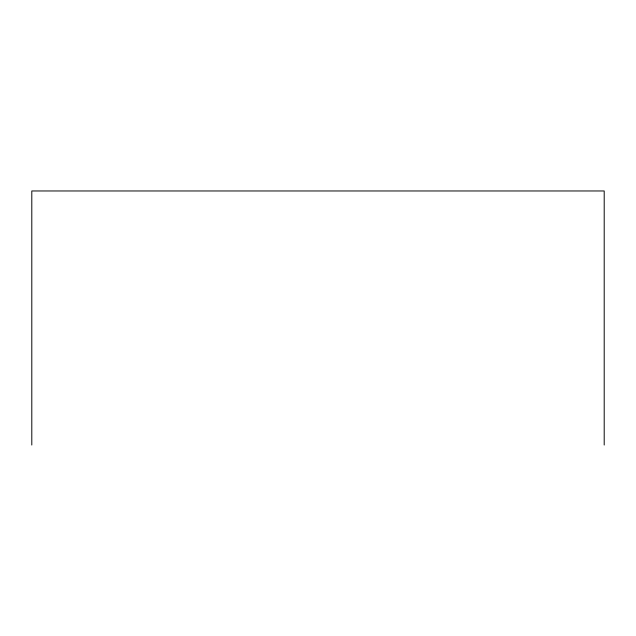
<?xml version="1.0" encoding="UTF-8"?>
<svg xmlns="http://www.w3.org/2000/svg" width="636" height="636" viewBox="0 0 636 636"><rect width="100%" height="100%" fill="white"/><g stroke="black" fill="none" stroke-linecap="round" stroke-linejoin="round"><path stroke-width="0.95" d="M604.2 445.033L604.2 190.967L31.8 190.967L31.8 445.033"/></g></svg>
